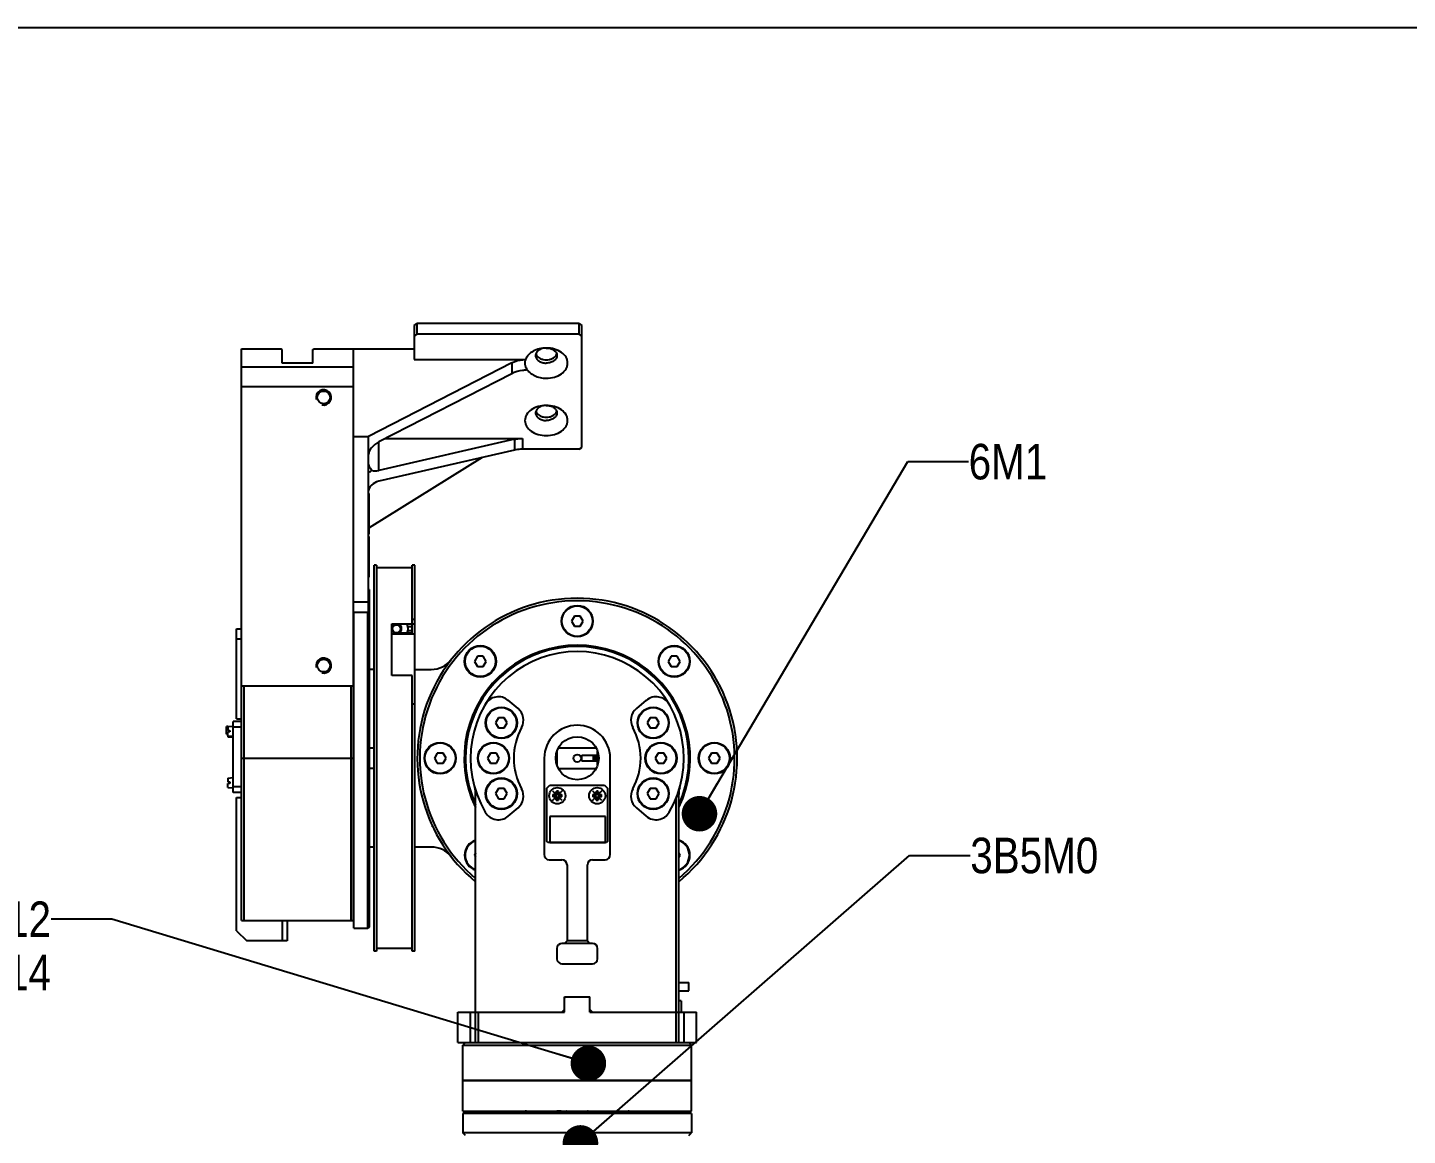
# Model space of a CAD drawing. Header units: millimetres. Extents: x 0 to 594, y 0 to 420.
# Drawn here: x 161.4 to 297.3, y 310.9 to 420 of the extents above; entities that cross this region are included whole.
import ezdxf

# ---------------------------------------------------------------- set-up
doc = ezdxf.new("R2010")
doc.units = ezdxf.units.MM
doc.header["$LTSCALE"] = 32.67
doc.layers.get('0').update_dxf_attribs({"linetype": 'CONTINUOUS'})
for name, color, linetype in [('AXIS', 7, 'CONTINUOUS'), ('COSMETIC', 7, 'CONTINUOUS'), ('NOTE', 7, 'CONTINUOUS')]:
    doc.layers.add(name, color=color, linetype=linetype)
doc.styles.get("Standard").update_dxf_attribs({"font": 'txt', "width": 0.85})
doc.styles.add('TEXTSTYLE_2', font='txt', dxfattribs={"width": 0.85})
doc.dimstyles.get("Standard").update_dxf_attribs({"dimtxt": 3.5, "dimasz": 3.5, "dimexe": 1.5, "dimexo": 1, "dimtad": 1, "dimtxsty": 'STANDARD', "dimcen": 0.09, "dimadec": 0, "dimazin": 0, "dimtol": 1, "dimtp": 0.01, "dimtm": 0.01, "dimtfac": 1, "dimtofl": 0, "dimtmove": 0, "dimatfit": 3, "dimfxl": 1, "dimtolj": 1, "dimarcsym": 0})

msp = doc.modelspace()

# ---------------------------------------------------------------- linework, layer by layer
at = {"color": 7, "linetype": 'CONTINUOUS'}
for p, q in [((0, 420), (594, 420)), ((199.46, 390.67), (199.71, 390.85)), ((199.46, 390.67), (199.46, 387.31)), ((199.71, 390.85), (199.71, 389.79)), ((215.71, 390.85), (199.71, 390.85)), ((215.71, 389.79), (215.71, 390.85)), ((215.71, 390.85), (215.96, 390.67)), ((215.96, 378.65), (215.96, 390.67)), ((199.71, 389.79), (199.46, 389.61)), ((215.71, 389.79), (199.71, 389.79)), ((215.96, 389.61), (215.71, 389.79)), ((182.46, 332.04), (182.46, 388.37)), ((182.46, 388.37), (186.34, 388.37)), ((186.46, 388.28), (186.34, 388.37)), ((186.46, 386.96), (186.46, 388.28)), ((189.46, 388.28), (189.59, 388.37)), ((189.46, 386.96), (189.46, 388.28)), ((189.59, 388.37), (199.46, 388.37)), ((193.46, 388.37), (193.46, 332.04)), ((199.46, 387.31), (210.43, 387.31)), ((182.46, 386.6), (193.46, 386.6)), ((189.46, 386.96), (186.46, 386.96)), ((209.06, 386.97), (194.96, 379.73)), ((209.06, 385.91), (195.96, 379.19)), ((209.06, 386.97), (209.06, 385.91)), ((210.53, 386.39), (210.53, 386.25)), ((182.46, 384.66), (193.46, 384.66)), ((193.46, 379.71), (194.96, 379.71)), ((194.96, 362.42), (194.96, 379.73)), ((209.34, 379.45), (195.96, 376.37)), ((195.96, 376.37), (195.96, 379.19)), ((196.64, 379.53), (210.11, 379.53)), ((209.34, 379.45), (209.34, 378.39)), ((210.11, 379.53), (210.11, 378.47)), ((209.34, 378.39), (195.96, 375.31)), ((215.71, 378.47), (210.11, 378.47)), ((215.71, 378.47), (215.96, 378.65)), ((206.15, 377.65), (195.01, 370.73)), ((194.96, 374.11), (195.01, 374.11)), ((195.01, 370.11), (195.01, 374.11)), ((194.96, 370.11), (195.01, 370.11)), ((194.96, 369.87), (195.01, 369.87)), ((195.01, 365.87), (195.01, 369.87)), ((195.51, 329.04), (195.51, 367.04)), ((195.76, 367.04), (195.51, 367.04)), ((195.76, 367.04), (195.76, 329.04)), ((199.26, 360.29), (199.26, 367.04)), ((199.51, 367.04), (199.26, 367.04)), ((199.51, 329.04), (199.51, 367.04)), ((194.96, 365.87), (195.01, 365.87)), ((199.26, 366.79), (195.76, 366.79)), ((195.01, 364.66), (194.96, 364.71)), ((195.01, 364.66), (195.01, 331.41)), ((193.46, 363.45), (194.96, 363.45)), ((193.46, 362.42), (194.96, 362.42)), ((193.51, 331.29), (193.51, 362.42)), ((194.89, 331.29), (194.89, 362.42)), ((199.26, 361.72), (199.51, 361.72)), ((215.23, 362.04), (214.94, 361.54)), ((214.94, 361.54), (215.23, 361.04)), ((215.8, 362.04), (215.23, 362.04)), ((216.09, 361.54), (215.8, 362.04)), ((215.8, 361.04), (216.09, 361.54)), ((181.96, 351.91), (181.96, 360.79)), ((181.96, 360.79), (182.46, 360.79)), ((197.26, 356.17), (197.26, 361.29)), ((197.26, 361.29), (199.51, 361.29)), ((197.26, 360.29), (199.51, 360.29)), ((199.26, 360.99), (198.84, 360.99)), ((199.26, 360.59), (198.84, 360.59)), ((215.23, 361.04), (215.8, 361.04)), ((181.96, 359.79), (182.46, 359.79)), ((205.68, 358.08), (205.39, 357.58)), ((205.39, 357.58), (205.68, 357.08)), ((206.26, 358.08), (205.68, 358.08)), ((206.55, 357.58), (206.26, 358.08)), ((206.26, 357.08), (206.55, 357.58)), ((224.77, 358.08), (224.48, 357.58)), ((224.48, 357.58), (224.77, 357.08)), ((225.35, 358.08), (224.77, 358.08)), ((225.64, 357.58), (225.35, 358.08)), ((225.35, 357.08), (225.64, 357.58)), ((195.51, 356.79), (195.01, 356.79)), ((199.26, 356.17), (197.26, 356.17)), ((199.26, 329.04), (199.26, 356.17)), ((199.51, 356.79), (201.14, 356.79)), ((205.68, 357.08), (206.26, 357.08)), ((224.77, 357.08), (225.35, 357.08)), ((182.46, 355.16), (193.46, 355.16)), ((182.71, 332.04), (182.71, 355.16)), ((193.21, 355.16), (193.21, 332.04)), ((201.26, 354.79), (201.26, 354.72)), ((229.76, 354.79), (229.76, 354.72)), ((199.51, 353.36), (199.26, 353.36)), ((209.69, 352.93), (208.72, 353.74)), ((222.31, 353.74), (221.34, 352.93)), ((207.75, 352.02), (207.46, 351.52)), ((208.33, 352.02), (207.75, 352.02)), ((208.61, 351.52), (208.33, 352.02)), ((222.7, 352.02), (222.41, 351.52)), ((223.28, 352.02), (222.7, 352.02)), ((223.57, 351.52), (223.28, 352.02)), ((180.96, 350.41), (180.96, 351.16)), ((181.1, 351.16), (180.96, 351.16)), ((181.09, 351.16), (181.64, 351.21)), ((181.09, 351.16), (181.09, 350.78)), ((181.09, 350.78), (181.31, 350.78)), ((181.09, 350.25), (181.09, 350.63)), ((181.31, 350.63), (181.09, 350.63)), ((181.31, 350.78), (181.31, 350.63)), ((181.64, 344.67), (181.64, 351.66)), ((182.46, 351.66), (181.64, 351.66)), ((182.46, 351.11), (181.64, 351.11)), ((181.96, 351.91), (182.46, 351.91)), ((207.46, 351.52), (207.75, 351.02)), ((207.75, 351.02), (208.33, 351.02)), ((208.33, 351.02), (208.61, 351.52)), ((222.41, 351.52), (222.7, 351.02)), ((222.7, 351.02), (223.28, 351.02)), ((223.28, 351.02), (223.57, 351.52)), ((181.09, 350.41), (180.96, 350.41)), ((181.09, 350.25), (181.64, 350.21)), ((181.14, 350.11), (181.14, 350.25)), ((181.64, 350.11), (181.14, 350.11)), ((182.46, 348.04), (193.46, 348.04)), ((195.51, 349.04), (195.01, 349.04)), ((201.73, 348.54), (201.44, 348.04)), ((201.44, 348.04), (201.73, 347.54)), ((202.3, 348.54), (201.73, 348.54)), ((202.59, 348.04), (202.3, 348.54)), ((202.3, 347.54), (202.59, 348.04)), ((206.98, 348.54), (206.69, 348.04)), ((206.69, 348.04), (206.98, 347.54)), ((207.55, 348.54), (206.98, 348.54)), ((207.84, 348.04), (207.55, 348.54)), ((207.55, 347.54), (207.84, 348.04)), ((212.26, 348.04), (212.26, 338.54)), ((213.51, 348.72), (213.51, 347.36)), ((217.26, 349.04), (213.76, 349.04)), ((215.96, 347.74), (215.96, 348.34)), ((215.96, 348.34), (217.47, 348.34)), ((217.11, 347.74), (217.11, 348.34)), ((217.11, 348.19), (217.62, 348.19)), ((217.64, 348.04), (217.11, 348.04)), ((217.62, 347.89), (217.11, 347.89)), ((217.47, 348.34), (217.47, 348.19)), ((217.47, 347.74), (217.47, 347.89)), ((217.51, 348.34), (217.51, 348.72)), ((217.51, 348.19), (217.51, 348.19)), ((217.51, 347.88), (217.51, 347.89)), ((218.76, 338.54), (218.76, 348.04)), ((223.48, 348.54), (223.19, 348.04)), ((223.19, 348.04), (223.48, 347.54)), ((224.05, 348.54), (223.48, 348.54)), ((224.34, 348.04), (224.05, 348.54)), ((224.05, 347.54), (224.34, 348.04)), ((228.73, 348.54), (228.44, 348.04)), ((228.44, 348.04), (228.73, 347.54)), ((229.3, 348.54), (228.73, 348.54)), ((229.59, 348.04), (229.3, 348.54)), ((229.3, 347.54), (229.59, 348.04)), ((195.51, 347.04), (195.01, 347.04)), ((201.73, 347.54), (202.3, 347.54)), ((206.98, 347.54), (207.55, 347.54)), ((213.76, 347.04), (217.26, 347.04)), ((217.47, 347.74), (215.96, 347.74)), ((217.51, 347.36), (217.51, 347.73)), ((223.48, 347.54), (224.05, 347.54)), ((228.73, 347.54), (229.3, 347.54)), ((181.09, 346.08), (181.64, 346.13)), ((181.09, 346.08), (181.09, 345.7)), ((181.09, 345.7), (181.31, 345.7)), ((181.09, 345.17), (181.09, 345.55)), ((181.31, 345.55), (181.09, 345.55)), ((181.09, 345.17), (181.64, 345.13)), ((181.31, 345.7), (181.31, 345.55)), ((182.46, 345.22), (181.64, 345.22)), ((212.51, 345.08), (212.81, 345.38)), ((212.81, 345.38), (218.2, 345.38)), ((218.2, 345.38), (218.5, 345.08)), ((182.46, 344.67), (181.64, 344.67)), ((181.96, 331.04), (181.96, 344.16)), ((181.96, 344.16), (182.46, 344.16)), ((205.51, 320.04), (205.51, 344.47)), ((207.75, 345.05), (207.46, 344.55)), ((207.46, 344.55), (207.75, 344.05)), ((208.33, 345.05), (207.75, 345.05)), ((207.75, 344.05), (208.33, 344.05)), ((208.61, 344.55), (208.33, 345.05)), ((208.33, 344.05), (208.61, 344.55)), ((212.51, 339.84), (212.51, 345.08)), ((213.31, 344.4), (213.12, 344.45)), ((213.31, 344.28), (213.12, 344.23)), ((213.31, 344.4), (213.31, 344.28)), ((213.49, 344.4), (213.31, 344.4)), ((213.31, 344.28), (213.49, 344.28)), ((213.49, 344.4), (213.43, 344.46)), ((213.49, 344.28), (213.43, 344.22)), ((213.49, 344.58), (213.44, 344.77)), ((213.49, 344.1), (213.44, 343.9)), ((213.49, 344.58), (213.49, 344.4)), ((213.61, 344.58), (213.49, 344.58)), ((213.49, 344.28), (213.49, 344.1)), ((213.49, 344.1), (213.61, 344.1)), ((213.61, 344.58), (213.66, 344.77)), ((213.61, 344.4), (213.61, 344.58)), ((213.61, 344.4), (213.67, 344.46)), ((213.79, 344.4), (213.61, 344.4)), ((213.61, 344.1), (213.61, 344.28)), ((213.61, 344.28), (213.67, 344.22)), ((213.61, 344.28), (213.79, 344.28)), ((213.61, 344.1), (213.66, 343.9)), ((213.79, 344.4), (213.99, 344.45)), ((213.79, 344.28), (213.79, 344.4)), ((213.79, 344.28), (213.99, 344.23)), ((217.24, 344.4), (217.04, 344.45)), ((217.24, 344.28), (217.04, 344.23)), ((217.24, 344.4), (217.24, 344.28)), ((217.42, 344.4), (217.24, 344.4)), ((217.24, 344.28), (217.42, 344.28)), ((217.42, 344.4), (217.36, 344.46)), ((217.42, 344.28), (217.36, 344.22)), ((217.42, 344.58), (217.37, 344.77)), ((217.42, 344.1), (217.37, 343.9)), ((217.42, 344.58), (217.42, 344.4)), ((217.54, 344.58), (217.42, 344.58)), ((217.42, 344.28), (217.42, 344.1)), ((217.42, 344.1), (217.54, 344.1)), ((217.54, 344.58), (217.59, 344.77)), ((217.54, 344.4), (217.54, 344.58)), ((217.54, 344.4), (217.59, 344.46)), ((217.71, 344.4), (217.54, 344.4)), ((217.54, 344.1), (217.54, 344.28)), ((217.54, 344.28), (217.59, 344.22)), ((217.54, 344.28), (217.71, 344.28)), ((217.54, 344.1), (217.59, 343.9)), ((217.71, 344.4), (217.91, 344.45)), ((217.71, 344.28), (217.71, 344.4)), ((217.71, 344.28), (217.91, 344.23)), ((218.5, 345.08), (218.5, 339.84)), ((222.7, 345.05), (222.41, 344.55)), ((222.41, 344.55), (222.7, 344.05)), ((223.28, 345.05), (222.7, 345.05)), ((222.7, 344.05), (223.28, 344.05)), ((223.57, 344.55), (223.28, 345.05)), ((223.28, 344.05), (223.57, 344.55)), ((225.26, 320.04), (225.26, 344.14)), ((225.39, 344.47), (225.51, 344.47)), ((225.51, 320.04), (225.51, 344.47)), ((208.72, 342.33), (209.69, 343.15)), ((221.34, 343.15), (222.31, 342.33)), ((201.26, 341.29), (201.26, 341.36)), ((212.83, 342.29), (212.83, 339.75)), ((218.3, 342.29), (212.83, 342.29)), ((218.3, 339.75), (218.3, 342.29)), ((229.76, 341.29), (229.76, 341.36)), ((212.61, 339.74), (212.51, 339.84)), ((218.4, 339.74), (212.61, 339.74)), ((212.83, 339.75), (218.3, 339.75)), ((218.5, 339.84), (218.4, 339.74)), ((195.51, 339.29), (195.01, 339.29)), ((201.14, 339.29), (199.51, 339.29)), ((205.51, 338.71), (205.39, 338.49)), ((205.39, 338.49), (205.51, 338.28)), ((225.64, 338.49), (225.51, 338.71)), ((225.51, 338.28), (225.64, 338.49)), ((212.76, 338.04), (214.01, 338.04)), ((214.51, 337.54), (214.51, 330.04)), ((216.51, 330.04), (216.51, 337.54)), ((217.01, 338.04), (218.26, 338.04)), ((182.46, 332.04), (193.46, 332.04)), ((186.46, 332.04), (186.46, 330.04)), ((186.96, 332.04), (186.96, 330.04)), ((181.96, 331.04), (182.96, 330.04)), ((195.01, 331.41), (194.89, 331.29)), ((186.96, 330.04), (182.96, 330.04)), ((195.76, 329.04), (195.51, 329.04)), ((199.26, 329.29), (195.76, 329.29)), ((199.51, 329.04), (199.26, 329.04)), ((213.51, 329.29), (213.51, 328.29)), ((217.01, 329.79), (214.01, 329.79)), ((214.26, 329.79), (214.51, 330.04)), ((216.51, 330.04), (214.51, 330.04)), ((216.51, 330.04), (216.76, 329.79)), ((217.51, 328.29), (217.51, 329.29)), ((214.01, 327.79), (217.01, 327.79)), ((225.51, 325.94), (226.51, 325.94)), ((225.51, 325.14), (226.51, 325.14)), ((226.51, 325.14), (226.51, 325.94)), ((214.39, 324.54), (214.26, 324.41)), ((214.26, 323.04), (214.26, 324.54)), ((214.26, 324.54), (216.76, 324.54)), ((216.76, 324.41), (216.64, 324.54)), ((216.76, 323.04), (216.76, 324.54)), ((225.76, 324.14), (225.51, 324.14)), ((225.76, 324.14), (225.76, 323.04)), ((203.76, 320.04), (203.76, 323.04)), ((203.76, 323.04), (214.26, 323.04)), ((204.99, 320.04), (204.99, 323.04)), ((205.76, 323.04), (205.76, 320.04)), ((214.01, 323.04), (214.26, 323.29)), ((216.76, 323.29), (217.01, 323.04)), ((216.76, 323.04), (227.26, 323.04)), ((216.86, 323.19), (216.86, 323.04)), ((226.04, 320.04), (226.04, 323.04)), ((227.26, 320.04), (227.26, 323.04)), ((203.76, 320.04), (227.26, 320.04)), ((204.51, 320.04), (204.26, 319.79)), ((204.26, 313.29), (204.26, 319.79)), ((204.26, 319.79), (226.76, 319.79)), ((226.51, 320.04), (226.76, 319.79)), ((226.76, 313.29), (226.76, 319.79)), ((204.26, 316.29), (226.76, 316.29)), ((204.26, 313.29), (226.76, 313.29)), ((204.26, 313.04), (204.26, 311.14)), ((214.14, 313.29), (214.14, 313.22)), ((216.89, 313.29), (216.89, 313.22)), ((226.76, 313.04), (226.76, 311.14)), ((204.51, 310.89), (204.26, 311.14)), ((226.76, 311.14), (204.26, 311.14)), ((226.51, 310.89), (226.76, 311.14))]:
    msp.add_line(p, q, dxfattribs=at)
for centre, radius in [((215.51, 361.54), 1.5), ((197.71, 360.79), 0.4), ((205.97, 357.58), 1.5), ((225.06, 357.58), 1.5), ((208.04, 351.52), 1.55), ((208.04, 351.52), 1.5), ((222.99, 351.52), 1.5), ((202.01, 348.04), 1.5), ((207.26, 348.04), 1.55), ((207.26, 348.04), 1.5), ((215.51, 348.04), 2.12), ((223.76, 348.04), 1.5), ((229.01, 348.04), 1.5), ((215.51, 348.04), 0.375), ((208.04, 344.55), 1.55), ((208.04, 344.55), 1.5), ((222.99, 344.55), 1.5), ((213.55, 344.34), 0.8), ((217.48, 344.34), 0.8)]:
    msp.add_circle(centre, radius, dxfattribs=at)
at = {"color": 2, "linetype": 'CONTINUOUS'}
for centre in [(190.54, 383.57), (190.54, 357.16)]:
    msp.add_arc(centre, 0.75, 255, 195, dxfattribs=at)
at = {"color": 7, "linetype": 'CONTINUOUS'}
for centre, radius, start, end in [((215.51, 348.04), 15.75, 309.4404, 230.5597), ((215.51, 348.04), 15.5, 310.2397, 229.7603), ((197.71, 360.79), 0.5, 295.3892, 64.611), ((215.51, 348.04), 11.13, 334.1663, 205.8341), ((215.51, 348.04), 11, 335.3836, 204.617), ((201.14, 359.29), 2.5, 270, 321.9435), ((215.51, 348.04), 10.5, 329.5941, 210.4059), ((207.75, 352.59), 1.5, 50, 149.5941), ((223.28, 352.59), 1.5, 30.4059, 130), ((208.72, 351.78), 1.5, 331.1599, 50), ((222.3, 351.78), 1.5, 130, 208.8401), ((215.51, 348.04), 6.25, 151.1599, 208.8401), ((215.51, 348.04), 3.25, 0, 180), ((215.51, 348.04), 6.25, 331.1599, 28.8401), ((213.76, 348.79), 0.25, 90, 125.4777), ((217.26, 348.79), 0.25, 54.5223, 90), ((217.47, 348.51), 0.175, 270, 317.8297), ((217.47, 348.51), 0.325, 270, 297.2708), ((217.47, 347.56), 0.325, 62.7292, 90), ((213.76, 347.29), 0.25, 234.5223, 270), ((217.26, 347.29), 0.25, 270, 305.4777), ((217.47, 347.56), 0.175, 42.1703, 90), ((203.01, 344.47), 2.5, 0, 15.9424), ((228.01, 344.47), 2.5, 164.0576, 180), ((208.72, 344.3), 1.5, 310, 28.8401), ((215.64, 344.34), 2.53, 177.5344, 182.4656), ((213.55, 342.25), 2.52, 89.9953, 92.4686), ((213.55, 346.43), 2.53, 267.535, 270.0011), ((213.55, 342.25), 2.53, 87.535, 90.0011), ((213.55, 346.42), 2.52, 269.9953, 272.4686), ((211.46, 344.34), 2.53, 357.5344, 2.4656), ((219.57, 344.34), 2.53, 177.5344, 182.4656), ((217.48, 342.25), 2.52, 89.9953, 92.4686), ((217.48, 346.43), 2.53, 267.535, 270.0011), ((217.48, 342.25), 2.53, 87.535, 90.0011), ((217.48, 346.42), 2.52, 269.9953, 272.4686), ((215.38, 344.34), 2.53, 357.5344, 2.4656), ((222.3, 344.3), 1.5, 151.1599, 230), ((207.75, 343.48), 1.5, 210.4059, 310), ((223.28, 343.48), 1.5, 230, 329.5941), ((205.97, 338.49), 1.5, 107.7063, 252.2937), ((225.06, 338.49), 1.5, 287.7063, 72.2937), ((201.14, 336.79), 2.5, 38.0565, 90), ((212.76, 338.54), 0.5, 180, 270), ((218.26, 338.54), 0.5, 270, 360), ((214.01, 337.54), 0.5, 0, 90), ((217.01, 337.54), 0.5, 90, 180), ((214.01, 329.29), 0.5, 90, 180), ((217.01, 329.29), 0.5, 0, 90), ((214.01, 328.29), 0.5, 180, 270), ((217.01, 328.29), 0.5, 270, 360), ((210.39, 312.91), 0.375, 19.5701, 90), ((213.34, 309), 4.3, 79.2814, 80.2536), ((220.64, 312.91), 0.375, 90, 160.4299)]:
    msp.add_arc(centre, radius, start, end, dxfattribs=at)
for centre, major_axis, ratio, start_param, end_param in [((195.96, 378.48), (0.929, 0.739), 0.501817, 1.190637, 2.761434), ((185.09, 375.29), (11.53, 2.79), 0.217659, -0.597228, -0.537835), ((195.96, 377.08), (0.965, 0.407), 0.644584, -2.560601, -1.836491), ((195.96, 374.61), (0.965, 0.407), 0.644584, 1.305102, 2.875898)]:
    msp.add_ellipse(centre, major_axis=major_axis, ratio=ratio, start_param=start_param, end_param=end_param, dxfattribs=at)
for points, knots in [([(209.06, 386.97), (209.16, 387.03), (209.59, 387.22), (210.07, 387.3), (210.43, 387.31)], [0, 0, 0, 0, 0.2406, 1, 1, 1, 1]), ([(210.42, 387.31), (210.37, 387.16), (210.32, 386.83), (210.44, 386.52), (210.53, 386.39)], [0, 0, 0, 0, 0.496565, 1, 1, 1, 1]), ([(212.46, 388.44), (212.23, 388.44), (211.78, 388.39), (211.17, 388.16), (210.69, 387.8), (210.48, 387.48), (210.42, 387.31)], [0, 0, 0, 0, 0.279989, 0.545261, 0.785615, 1, 1, 1, 1]), ([(210.53, 386.25), (210.4, 386.25), (209.89, 386.22), (209.39, 386.08), (209.06, 385.91)], [0, 0, 0, 0, 0.258432, 1, 1, 1, 1]), ([(210.53, 386.39), (210.61, 386.25), (210.84, 385.98), (211.3, 385.7), (211.86, 385.51), (212.26, 385.47), (212.46, 385.47)], [0, 0, 0, 0, 0.219577, 0.462524, 0.725567, 1, 1, 1, 1]), ([(209.34, 379.45), (209.4, 379.46), (209.65, 379.51), (209.91, 379.53), (210.11, 379.53)], [0, 0, 0, 0, 0.247514, 1, 1, 1, 1]), ([(210.11, 378.47), (210.04, 378.47), (209.78, 378.47), (209.53, 378.43), (209.34, 378.39)], [0, 0, 0, 0, 0.252109, 1, 1, 1, 1]), ([(195.3, 376.4), (195.2, 376.5), (195.03, 376.73), (194.96, 377.01), (194.96, 377.14)], [0, 0, 0, 0, 0.515472, 1, 1, 1, 1]), ([(213.12, 344.45), (213.14, 344.45), (213.25, 344.45), (213.35, 344.46), (213.43, 344.46)], [0, 0, 0, 0, 0.238682, 1, 1, 1, 1]), ([(213.43, 344.22), (213.41, 344.22), (213.3, 344.22), (213.19, 344.23), (213.12, 344.23)], [0, 0, 0, 0, 0.259379, 1, 1, 1, 1]), ([(213.43, 344.46), (213.43, 344.48), (213.43, 344.59), (213.44, 344.7), (213.44, 344.77)], [0, 0, 0, 0, 0.259379, 1, 1, 1, 1]), ([(213.44, 343.9), (213.44, 343.93), (213.44, 344.03), (213.43, 344.14), (213.43, 344.22)], [0, 0, 0, 0, 0.238682, 1, 1, 1, 1]), ([(213.66, 344.77), (213.66, 344.75), (213.67, 344.64), (213.67, 344.54), (213.67, 344.46)], [0, 0, 0, 0, 0.238682, 1, 1, 1, 1]), ([(213.67, 344.22), (213.67, 344.19), (213.67, 344.09), (213.66, 343.98), (213.66, 343.9)], [0, 0, 0, 0, 0.259379, 1, 1, 1, 1]), ([(213.67, 344.46), (213.7, 344.46), (213.8, 344.45), (213.91, 344.45), (213.99, 344.45)], [0, 0, 0, 0, 0.259379, 1, 1, 1, 1]), ([(213.99, 344.23), (213.96, 344.23), (213.86, 344.22), (213.75, 344.22), (213.67, 344.22)], [0, 0, 0, 0, 0.238682, 1, 1, 1, 1]), ([(217.04, 344.45), (217.07, 344.45), (217.17, 344.45), (217.28, 344.46), (217.36, 344.46)], [0, 0, 0, 0, 0.238682, 1, 1, 1, 1]), ([(217.36, 344.22), (217.33, 344.22), (217.22, 344.22), (217.12, 344.23), (217.04, 344.23)], [0, 0, 0, 0, 0.259379, 1, 1, 1, 1]), ([(217.36, 344.46), (217.36, 344.48), (217.36, 344.59), (217.36, 344.7), (217.37, 344.77)], [0, 0, 0, 0, 0.259379, 1, 1, 1, 1]), ([(217.37, 343.9), (217.37, 343.93), (217.36, 344.03), (217.36, 344.14), (217.36, 344.22)], [0, 0, 0, 0, 0.238682, 1, 1, 1, 1]), ([(217.59, 344.77), (217.59, 344.75), (217.59, 344.64), (217.59, 344.54), (217.59, 344.46)], [0, 0, 0, 0, 0.238682, 1, 1, 1, 1]), ([(217.59, 344.46), (217.62, 344.46), (217.73, 344.45), (217.83, 344.45), (217.91, 344.45)], [0, 0, 0, 0, 0.259379, 1, 1, 1, 1]), ([(217.91, 344.23), (217.89, 344.23), (217.78, 344.22), (217.68, 344.22), (217.59, 344.22)], [0, 0, 0, 0, 0.238682, 1, 1, 1, 1]), ([(217.59, 344.22), (217.59, 344.19), (217.59, 344.09), (217.59, 343.98), (217.59, 343.9)], [0, 0, 0, 0, 0.259379, 1, 1, 1, 1]), ([(214.48, 313.28), (214.46, 313.27), (214.42, 313.25), (214.34, 313.22), (214.24, 313.21), (214.17, 313.22), (214.14, 313.22)], [0, 0, 0, 0, 0.174156, 0.411725, 0.693046, 1, 1, 1, 1]), ([(216.89, 313.22), (216.85, 313.22), (216.76, 313.21), (216.67, 313.23), (216.61, 313.25), (216.57, 313.27), (216.54, 313.28), (216.53, 313.29), (216.52, 313.29)], [0, 0, 0, 0, 0.339139, 0.639264, 0.766128, 0.872262, 0.952119, 1, 1, 1, 1])]:
    msp.add_open_spline(points, degree=3, knots=knots, dxfattribs=at)
for points in [[(214.07, 313.24), (213.88, 313.27), (213.7, 313.29), (213.51, 313.29)], [(216.89, 313.22), (217.09, 313.26), (217.3, 313.29), (217.51, 313.29)]]:
    msp.add_open_spline(points, degree=3, dxfattribs=at)
at = {"layer": 'AXIS', "color": 7, "linetype": 'CONTINUOUS'}
for p, q in [((199.26, 361.24), (197.71, 361.24)), ((199.26, 360.34), (197.71, 360.34)), ((193.46, 332.29), (193.51, 332.29)), ((193.51, 331.29), (194.89, 331.29)), ((204.26, 316.29), (204.26, 319.79)), ((226.76, 316.29), (226.76, 319.79)), ((226.76, 316.29), (204.26, 316.29)), ((204.26, 313.04), (204.26, 311.14)), ((226.76, 313.04), (204.26, 313.04)), ((226.76, 313.04), (226.76, 311.14))]:
    msp.add_line(p, q, dxfattribs=at)
for centre, radius in [((190.54, 383.57), 0.625), ((215.51, 361.54), 1.55), ((205.97, 357.58), 1.55), ((225.06, 357.58), 1.55), ((190.54, 357.16), 0.625), ((222.99, 351.52), 1.55), ((202.01, 348.04), 1.55), ((223.76, 348.04), 1.55), ((229.01, 348.04), 1.55), ((222.99, 344.55), 1.55)]:
    msp.add_circle(centre, radius, dxfattribs=at)
for centre, radius, start, end in [((197.71, 360.79), 0.45, 90, 270), ((197.71, 360.79), 1.15, 336.9276, 23.0724), ((205.97, 338.49), 1.55, 107.134, 252.866), ((225.06, 338.49), 1.55, 287.134, 72.866)]:
    msp.add_arc(centre, radius, start, end, dxfattribs=at)
for points, knots in [([(212.46, 388.44), (212.33, 388.44), (212.07, 388.41), (211.72, 388.25), (211.48, 388.01), (211.41, 387.8), (211.41, 387.7)], [0, 0, 0, 0, 0.288, 0.555343, 0.790534, 1, 1, 1, 1]), ([(211.41, 387.7), (211.41, 387.6), (211.48, 387.39), (211.72, 387.15), (212.07, 386.99), (212.33, 386.96), (212.46, 386.96)], [0, 0, 0, 0, 0.209466, 0.444657, 0.712, 1, 1, 1, 1]), ([(211.49, 387.75), (211.57, 387.6), (211.8, 387.41), (212.16, 387.3), (212.36, 387.28), (212.46, 387.28)], [0, 0, 0, 0, 0.458639, 0.723383, 1, 1, 1, 1]), ([(212.46, 388.44), (212.6, 388.44), (212.86, 388.41), (213.21, 388.25), (213.45, 388.01), (213.51, 387.8), (213.51, 387.7)], [0, 0, 0, 0, 0.288, 0.555343, 0.790534, 1, 1, 1, 1]), ([(212.46, 385.47), (212.73, 385.47), (213.26, 385.54), (213.95, 385.85), (214.37, 386.27), (214.54, 386.66), (214.58, 386.96), (214.54, 387.26), (214.37, 387.64), (213.95, 388.06), (213.26, 388.37), (212.73, 388.44), (212.46, 388.44)], [0, 0, 0, 0, 0.143719, 0.277152, 0.394525, 0.448203, 0.5, 0.551797, 0.605475, 0.722848, 0.856281, 1, 1, 1, 1]), ([(212.46, 387.28), (212.57, 387.28), (212.77, 387.3), (213.13, 387.41), (213.36, 387.6), (213.44, 387.75)], [0, 0, 0, 0, 0.276617, 0.541361, 1, 1, 1, 1]), ([(213.51, 387.7), (213.51, 387.6), (213.45, 387.39), (213.21, 387.15), (212.86, 386.99), (212.6, 386.96), (212.46, 386.96)], [0, 0, 0, 0, 0.209466, 0.444657, 0.712, 1, 1, 1, 1]), ([(212.46, 382.79), (212.19, 382.79), (211.67, 382.72), (210.98, 382.41), (210.56, 381.99), (210.39, 381.6), (210.35, 381.3), (210.39, 381), (210.56, 380.62), (210.98, 380.2), (211.67, 379.89), (212.19, 379.82), (212.46, 379.82)], [0, 0, 0, 0, 0.143719, 0.277152, 0.394525, 0.448203, 0.5, 0.551797, 0.605475, 0.722848, 0.856281, 1, 1, 1, 1]), ([(212.46, 382.79), (212.33, 382.79), (212.07, 382.75), (211.72, 382.6), (211.48, 382.35), (211.41, 382.14), (211.41, 382.04)], [0, 0, 0, 0, 0.288, 0.555343, 0.790534, 1, 1, 1, 1]), ([(211.41, 382.04), (211.41, 381.95), (211.48, 381.73), (211.72, 381.49), (212.07, 381.34), (212.33, 381.3), (212.46, 381.3)], [0, 0, 0, 0, 0.209466, 0.444657, 0.712, 1, 1, 1, 1]), ([(211.49, 382.09), (211.57, 381.94), (211.8, 381.76), (212.16, 381.64), (212.36, 381.62), (212.46, 381.62)], [0, 0, 0, 0, 0.458639, 0.723383, 1, 1, 1, 1]), ([(212.46, 382.79), (212.6, 382.79), (212.86, 382.75), (213.21, 382.6), (213.45, 382.35), (213.51, 382.14), (213.51, 382.04)], [0, 0, 0, 0, 0.288, 0.555343, 0.790534, 1, 1, 1, 1]), ([(212.46, 379.82), (212.73, 379.82), (213.26, 379.89), (213.95, 380.2), (214.37, 380.62), (214.54, 381), (214.58, 381.3), (214.54, 381.6), (214.37, 381.99), (213.95, 382.41), (213.26, 382.72), (212.73, 382.79), (212.46, 382.79)], [0, 0, 0, 0, 0.143719, 0.277152, 0.394525, 0.448203, 0.5, 0.551797, 0.605475, 0.722848, 0.856281, 1, 1, 1, 1]), ([(212.46, 381.62), (212.57, 381.62), (212.77, 381.64), (213.13, 381.76), (213.36, 381.94), (213.44, 382.09)], [0, 0, 0, 0, 0.276617, 0.541361, 1, 1, 1, 1]), ([(213.51, 382.04), (213.51, 381.95), (213.45, 381.73), (213.21, 381.49), (212.86, 381.34), (212.6, 381.3), (212.46, 381.3)], [0, 0, 0, 0, 0.209466, 0.444657, 0.712, 1, 1, 1, 1])]:
    msp.add_open_spline(points, degree=3, knots=knots, dxfattribs=at)
for points in [[(211.44, 387.85), (211.45, 387.82), (211.47, 387.78), (211.49, 387.75)], [(213.44, 387.75), (213.46, 387.78), (213.48, 387.82), (213.49, 387.85)], [(211.44, 382.2), (211.45, 382.16), (211.47, 382.12), (211.49, 382.09)], [(213.44, 382.09), (213.46, 382.12), (213.48, 382.16), (213.49, 382.2)]]:
    msp.add_open_spline(points, degree=3, dxfattribs=at)
at = {"layer": 'COSMETIC', "color": 7, "linetype": 'CONTINUOUS'}
for p, q in [((213.08, 344.81), (213.43, 344.46)), ((213.08, 343.86), (213.43, 344.22)), ((214.03, 344.81), (213.67, 344.46)), ((214.03, 343.86), (213.67, 344.22)), ((217, 344.81), (217.36, 344.46)), ((217, 343.86), (217.36, 344.22)), ((217.95, 344.81), (217.59, 344.46)), ((217.95, 343.86), (217.59, 344.22))]:
    msp.add_line(p, q, dxfattribs=at)

# ---------------------------------------------------------------- texts
at = {"layer": 'NOTE', "color": 2, "linetype": 'CONTINUOUS', "char_height": 3.5, "line_spacing_factor": 0.9, "style": 'TEXTSTYLE_2'}
for s, insert, width, attachment_point in [('6M1', (254.06, 379), 11.1562, 1), ('3B5M0', (254.22, 340.21), 21.5688, 1), ('3B12\\PCAN3_14', (163.69, 333.93), 26.775, 3)]:
    msp.add_mtext(s, dxfattribs=dict(at, insert=insert, width=width, attachment_point=attachment_point))

# ---------------------------------------------------------------- leaders
at = {"layer": 'NOTE', "color": 2, "linetype": 'CONTINUOUS'}
for points in [[(227.55, 342.57), (248.06, 377.25), (254.06, 377.25)], [(215.83, 310.15), (248.22, 338.46), (254.22, 338.46)], [(216.61, 317.98), (169.69, 332.18), (163.69, 332.18)]]:
    msp.add_leader(points, dimstyle='STANDARD', override={"dimtad": 0, "dimldrblk": 'DOT'}, dxfattribs=at)

doc.saveas('drawing.dxf')
